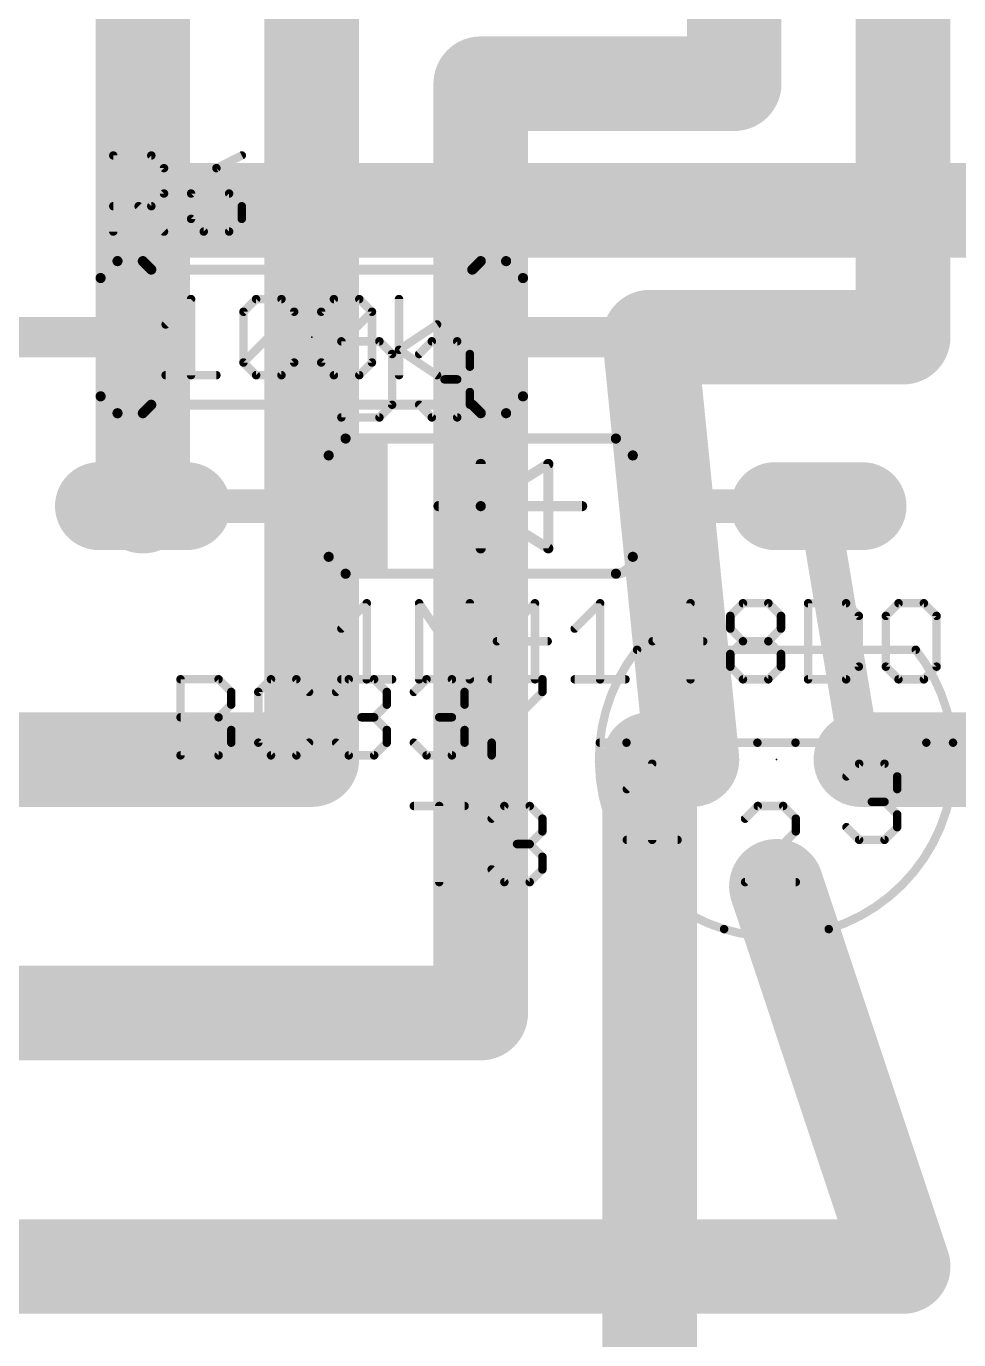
# Model space of a CAD drawing. Extents: x -14 to 150, y -1 to 89.
# Drawn here: x 50.32 to 64.34, y 17.95 to 37.69 of the extents above; entities that cross this region are included whole.
import ezdxf

# ---------------------------------------------------------------- set-up
doc = ezdxf.new("R2010")
doc.units = 0
for name, color, linetype in [('1', 22, 'CONTINUOUS'), ('16', 175, 'CONTINUOUS'), ('17', 82, 'CONTINUOUS'), ('18', 82, 'CONTINUOUS'), ('21', 253, 'CONTINUOUS'), ('23', 7, 'CONTINUOUS'), ('25', 253, 'CONTINUOUS'), ('27', 253, 'CONTINUOUS'), ('51', 253, 'CONTINUOUS')]:
    doc.layers.add(name, color=color, linetype=linetype)

# ---------------------------------------------------------------- blocks, each defined once
blk = doc.blocks.new('RECT')
blk.add_solid([(-0.5, -0.5), (0.5, -0.5), (-0.5, 0.5), (0.5, 0.5)])
blk = doc.blocks.new('LONGP100')
at = {"const_width": 1}
blk.add_lwpolyline([(-0.5, 0), (0.5, 0)], dxfattribs=at)
at = {"const_width": 0.5}
for points in [[(-0.5, 0.25, 1), (-0.5, -0.25)], [(0.5, -0.25, 1), (0.5, 0.25)]]:
    blk.add_lwpolyline(points, format="xyb", dxfattribs=at)
blk = doc.blocks.new('OCTAGONP')
at = {"const_width": 0.5}
blk.add_lwpolyline([(-0.25, -0.1036), (-0.25, 0.1036), (-0.1036, 0.25), (0.1036, 0.25), (0.25, 0.1036), (0.25, -0.1036), (0.1036, -0.25), (-0.1036, -0.25), (-0.25, -0.1036), (-0.25, 0.1036)], dxfattribs=at)
blk = doc.blocks.new('OCTAGONV')
at = {"const_width": 0.5}
blk.add_lwpolyline([(-0.25, -0.1036), (-0.25, 0.1036), (-0.1036, 0.25), (0.1036, 0.25), (0.25, 0.1036), (0.25, -0.1036), (0.1036, -0.25), (-0.1036, -0.25), (-0.25, -0.1036), (-0.25, 0.1036)], dxfattribs=at)

msp = doc.modelspace()

# ---------------------------------------------------------------- linework, layer by layer
at = {"layer": '1', "const_width": 1.4224}
for points in [[(63.5, 33.02), (63.5, 40.005)], [(52.07, 34.925), (63.5, 34.925)], [(64.77, 26.67), (71.12, 26.67)], [(59.69, 22.225), (59.69, 16.51)]]:
    msp.add_lwpolyline(points, dxfattribs=at)
at = {"layer": '1', "const_width": 0.7112}
for points in [[(52.07, 35.2806, 1), (52.07, 34.5694)], [(63.5, 34.5694, 1), (63.5, 35.2806)], [(63.1444, 33.02, 1), (63.8556, 33.02)], [(64.77, 27.0256, 1), (64.77, 26.3144)], [(60.0456, 22.225, 1), (59.3344, 22.225)]]:
    msp.add_lwpolyline(points, format="xyb", dxfattribs=at)
at = {"layer": '16'}
for points, const_width in [([(52.07, 48.26), (52.07, 34.925)], 1.4224), ([(54.61, 26.67), (54.61, 43.18)], 1.4224), ([(60.96, 36.83), (60.96, 41.275)], 1.4224), ([(57.15, 22.86), (57.15, 36.83)], 1.4224), ([(57.15, 36.83), (60.96, 36.83)], 1.4224), ([(52.07, 34.925), (52.07, 30.48)], 1.4224), ([(63.5, 34.925), (71.755, 34.925)], 1.4224), ([(59.69, 33.02), (60.325, 26.67)], 1.4224), ([(59.69, 33.02), (63.5, 33.02)], 1.4224), ([(62.23, 30.48), (62.865, 26.67)], 0.6096), ([(49.53, 26.67), (54.61, 26.67)], 1.4224), ([(60.325, 26.67), (59.69, 26.67)], 1.4224), ([(59.69, 26.67), (59.69, 22.225)], 1.4224), ([(62.865, 26.67), (64.77, 26.67)], 1.4224), ([(63.5, 19.05), (61.595, 24.765)], 1.4224), ([(49.53, 22.86), (57.15, 22.86)], 1.4224), ([(49.53, 19.05), (63.5, 19.05)], 1.4224)]:
    msp.add_lwpolyline(points, dxfattribs=dict(at, const_width=const_width))
for points, const_width in [([(57.5056, 36.83, 1), (56.7944, 36.83)], 0.7112), ([(57.15, 37.1856, 1), (57.15, 36.4744)], 0.7112), ([(60.96, 36.4744, 1), (60.96, 37.1856)], 0.7112), ([(60.6044, 36.83, 1), (61.3156, 36.83)], 0.7112), ([(52.4256, 34.925, 1), (51.7144, 34.925)], 0.7112), ([(63.5, 35.2806, 1), (63.5, 34.5694)], 0.7112), ([(51.7144, 34.925, 1), (52.4256, 34.925)], 0.7112), ([(60.0438, 33.0554, 1), (59.3362, 32.9846)], 0.7112), ([(59.69, 33.3756, 1), (59.69, 32.6644)], 0.7112), ([(63.5, 32.6644, 1), (63.5, 33.3756)], 0.7112), ([(51.7144, 30.48, 1), (52.4256, 30.48)], 0.7112), ([(62.3803, 30.5051, 1), (62.0797, 30.4549)], 0.3048), ([(54.61, 26.3144, 1), (54.61, 27.0256)], 0.7112), ([(59.69, 27.0256, 1), (59.69, 26.3144)], 0.7112), ([(60.0456, 26.67, 1), (59.3344, 26.67)], 0.7112), ([(60.325, 26.3144, 1), (60.325, 27.0256)], 0.7112), ([(62.865, 27.0256, 1), (62.865, 26.3144)], 0.7112), ([(59.9712, 26.6346, 1), (60.6788, 26.7054)], 0.7112), ([(54.2544, 26.67, 1), (54.9656, 26.67)], 0.7112), ([(62.7147, 26.6449, 1), (63.0153, 26.6951)], 0.3048), ([(61.9324, 24.8775, 1), (61.2576, 24.6525)], 0.7112), ([(57.15, 22.5044, 1), (57.15, 23.2156)], 0.7112), ([(56.7944, 22.86, 1), (57.5056, 22.86)], 0.7112), ([(59.3344, 22.225, 1), (60.0456, 22.225)], 0.7112), ([(63.5, 18.6944, 1), (63.5, 19.4056)], 0.7112), ([(63.1626, 18.9375, 1), (63.8374, 19.1625)], 0.7112)]:
    msp.add_lwpolyline(points, format="xyb", dxfattribs=dict(at, const_width=const_width))
at = {"layer": '21'}
for points, const_width in [([(51.689, 34.163, 0.4142), (51.435, 33.909)], 0.1524), ([(51.689, 34.2011, 1), (51.689, 34.1249)], 0.0762), ([(51.689, 34.1249, 1), (51.689, 34.2011)], 0.0762), ([(52.0969, 34.1899, 1), (52.0431, 34.1361)], 0.0762), ([(52.07, 34.1249, 1), (52.07, 34.2011)], 0.0762), ([(57.15, 34.2011, 1), (57.15, 34.1249)], 0.0762), ([(57.1769, 34.1361, 1), (57.1231, 34.1899)], 0.0762), ([(57.785, 33.909, 0.4142), (57.531, 34.163)], 0.1524), ([(57.531, 34.2011, 1), (57.531, 34.1249)], 0.0762), ([(57.531, 34.1249, 1), (57.531, 34.2011)], 0.0762), ([(51.4731, 33.909, 1), (51.3969, 33.909)], 0.0762), ([(52.197, 34.0741, 1), (52.197, 33.9979)], 0.0762), ([(52.1701, 34.0091, 1), (52.2239, 34.0629)], 0.0762), ([(56.9961, 34.0629, 1), (57.0499, 34.0091)], 0.0762), ([(57.023, 33.9979, 1), (57.023, 34.0741)], 0.0762), ([(57.8231, 33.909, 1), (57.7469, 33.909)], 0.0762), ([(51.3969, 33.909, 1), (51.4731, 33.909)], 0.0762), ([(57.7469, 33.909, 1), (57.8231, 33.909)], 0.0762), ([(51.435, 32.131, 0.4142), (51.689, 31.877)], 0.1524), ([(51.4731, 32.131, 1), (51.3969, 32.131)], 0.0762), ([(57.531, 31.877, 0.4142), (57.785, 32.131)], 0.1524), ([(57.8231, 32.131, 1), (57.7469, 32.131)], 0.0762), ([(51.3969, 32.131, 1), (51.4731, 32.131)], 0.0762), ([(52.197, 32.0421, 1), (52.197, 31.9659)], 0.0762), ([(52.2239, 31.9771, 1), (52.1701, 32.0309)], 0.0762), ([(57.0499, 32.0309, 1), (56.9961, 31.9771)], 0.0762), ([(57.023, 31.9659, 1), (57.023, 32.0421)], 0.0762), ([(57.7469, 32.131, 1), (57.8231, 32.131)], 0.0762), ([(51.689, 31.9151, 1), (51.689, 31.8389)], 0.0762), ([(51.689, 31.8389, 1), (51.689, 31.9151)], 0.0762), ([(52.0431, 31.9039, 1), (52.0969, 31.8501)], 0.0762), ([(52.07, 31.8389, 1), (52.07, 31.9151)], 0.0762), ([(57.15, 31.9151, 1), (57.15, 31.8389)], 0.0762), ([(57.1231, 31.8501, 1), (57.1769, 31.9039)], 0.0762), ([(57.531, 31.9151, 1), (57.531, 31.8389)], 0.0762), ([(57.531, 31.8389, 1), (57.531, 31.9151)], 0.0762), ([(55.118, 31.496, 0.4142), (54.864, 31.242)], 0.1524), ([(55.118, 31.5341, 1), (55.118, 31.4579)], 0.0762), ([(55.118, 31.4579, 1), (55.118, 31.5341)], 0.0762), ([(59.436, 31.242, 0.4142), (59.182, 31.496)], 0.1524), ([(59.182, 31.5341, 1), (59.182, 31.4579)], 0.0762), ([(59.182, 31.4579, 1), (59.182, 31.5341)], 0.0762), ([(54.9021, 31.242, 1), (54.8259, 31.242)], 0.0762), ([(54.8259, 31.242, 1), (54.9021, 31.242)], 0.0762), ([(59.4741, 31.242, 1), (59.3979, 31.242)], 0.0762), ([(59.3979, 31.242, 1), (59.4741, 31.242)], 0.0762), ([(57.1881, 31.115, 1), (57.1119, 31.115)], 0.0762), ([(58.2041, 31.115, 1), (58.1279, 31.115)], 0.0762), ([(58.1862, 31.0827, 1), (58.1458, 31.1473)], 0.0762), ([(56.515, 30.5181, 1), (56.515, 30.4419)], 0.0762), ([(57.1702, 30.5123, 1), (57.1298, 30.4477)], 0.0762), ([(57.15, 30.5181, 1), (57.15, 30.4419)], 0.0762), ([(57.1881, 30.48, 1), (57.1119, 30.48)], 0.0762), ([(57.1298, 30.5123, 1), (57.1702, 30.4477)], 0.0762), ([(57.1119, 30.48, 1), (57.1881, 30.48)], 0.0762), ([(57.15, 30.4419, 1), (57.15, 30.5181)], 0.0762), ([(58.674, 30.4419, 1), (58.674, 30.5181)], 0.0762), ([(57.1119, 29.845, 1), (57.1881, 29.845)], 0.0762), ([(58.1279, 29.845, 1), (58.2041, 29.845)], 0.0762), ([(58.1458, 29.8127, 1), (58.1862, 29.8773)], 0.0762), ([(54.864, 29.718, 0.4142), (55.118, 29.464)], 0.1524), ([(54.9021, 29.718, 1), (54.8259, 29.718)], 0.0762), ([(54.8259, 29.718, 1), (54.9021, 29.718)], 0.0762), ([(59.182, 29.464, 0.4142), (59.436, 29.718)], 0.1524), ([(59.4741, 29.718, 1), (59.3979, 29.718)], 0.0762), ([(59.3979, 29.718, 1), (59.4741, 29.718)], 0.0762), ([(55.118, 29.5021, 1), (55.118, 29.4259)], 0.0762), ([(55.118, 29.4259, 1), (55.118, 29.5021)], 0.0762), ([(59.182, 29.5021, 1), (59.182, 29.4259)], 0.0762), ([(59.182, 29.4259, 1), (59.182, 29.5021)], 0.0762), ([(59.5005, 28.321, 0.5267), (60.8087, 24.1216)], 0.127), ([(59.5005, 28.3528, 1), (59.5005, 28.2893)], 0.0635), ([(59.5254, 28.3013, 1), (59.4756, 28.3407)], 0.0635), ([(64.2499, 26.924, 0.144), (63.6896, 28.321)], 0.127), ([(63.7145, 28.3407, 1), (63.6647, 28.3013)], 0.0635), ([(63.6895, 28.2893, 1), (63.6895, 28.3528)], 0.0635), ([(58.9401, 26.9558, 1), (58.9401, 26.8923)], 0.0635), ([(59.3413, 26.8923, 1), (59.3413, 26.9558)], 0.0635), ([(61.3087, 26.9558, 1), (61.3087, 26.8923)], 0.0635), ([(61.8813, 26.8923, 1), (61.8813, 26.9558)], 0.0635), ([(62.3813, 24.1215, 0.3557), (64.2499, 26.924)], 0.127), ([(63.8487, 26.9558, 1), (63.8487, 26.8923)], 0.0635), ([(64.2815, 26.927, 1), (64.2183, 26.921)], 0.0635), ([(64.2183, 26.921, 1), (64.2815, 26.927)], 0.0635), ([(64.2499, 26.8923, 1), (64.2499, 26.9558)], 0.0635), ([(60.7993, 24.0913, 1), (60.8181, 24.1519)], 0.0635), ([(62.3719, 24.1518, 1), (62.3907, 24.0912)], 0.0635)]:
    msp.add_lwpolyline(points, format="xyb", dxfattribs=dict(at, const_width=const_width))
for points, const_width in [([(51.689, 34.163), (52.07, 34.163)], 0.1524), ([(52.197, 34.036), (52.07, 34.163)], 0.1524), ([(57.023, 34.036), (57.15, 34.163)], 0.1524), ([(57.531, 34.163), (57.15, 34.163)], 0.1524), ([(51.435, 32.131), (51.435, 33.909)], 0.1524), ([(57.023, 34.036), (52.197, 34.036)], 0.1524), ([(57.785, 32.131), (57.785, 33.909)], 0.1524), ([(52.197, 32.004), (52.07, 31.877)], 0.1524), ([(57.023, 32.004), (52.197, 32.004)], 0.1524), ([(57.023, 32.004), (57.15, 31.877)], 0.1524), ([(51.689, 31.877), (52.07, 31.877)], 0.1524), ([(57.531, 31.877), (57.15, 31.877)], 0.1524), ([(55.118, 31.496), (59.182, 31.496)], 0.1524), ([(54.864, 31.242), (54.864, 29.718)], 0.1524), ([(59.436, 29.718), (59.436, 31.242)], 0.1524), ([(57.15, 30.48), (58.166, 31.115)], 0.1524), ([(57.15, 31.115), (57.15, 30.48)], 0.1524), ([(58.166, 31.115), (58.166, 29.845)], 0.1524), ([(56.515, 30.48), (57.15, 30.48)], 0.1524), ([(58.166, 29.845), (57.15, 30.48)], 0.1524), ([(57.15, 30.48), (58.674, 30.48)], 0.1524), ([(57.15, 30.48), (57.15, 29.845)], 0.1524), ([(55.118, 29.464), (59.182, 29.464)], 0.1524), ([(63.6895, 28.321), (59.5005, 28.321)], 0.127), ([(59.3413, 26.924), (58.9401, 26.924)], 0.127), ([(61.8813, 26.924), (61.3087, 26.924)], 0.127), ([(64.2499, 26.924), (63.8487, 26.924)], 0.127)]:
    msp.add_lwpolyline(points, dxfattribs=dict(at, const_width=const_width))
at = {"layer": '23'}
for p in [(54.61, 33.02), (57.15, 30.48), (61.595, 26.67)]:
    msp.add_point(p, dxfattribs=at)
at = {"layer": '25', "const_width": 0.127}
for points in [[(51.6255, 34.6075), (51.6255, 35.7515)], [(51.6255, 35.7515), (52.1975, 35.7515)], [(52.1975, 35.7515), (52.3882, 35.5608)], [(53.5575, 35.7515), (53.1762, 35.5608)], [(52.3882, 35.5608), (52.3882, 35.1795)], [(53.1762, 35.5608), (52.7949, 35.1795)], [(52.3882, 35.1795), (52.1975, 34.9888)], [(52.7949, 35.1795), (52.7949, 34.7982)], [(53.3669, 35.1795), (52.7949, 35.1795)], [(53.5575, 34.9888), (53.3669, 35.1795)], [(52.1975, 34.9888), (51.6255, 34.9888)], [(52.0068, 34.9888), (52.3882, 34.6075)], [(53.5575, 34.7982), (53.5575, 34.9888)], [(52.7949, 34.7982), (52.9856, 34.6075)], [(53.3669, 34.6075), (53.5575, 34.7982)], [(52.9856, 34.6075), (53.3669, 34.6075)], [(55.0545, 32.9575), (55.0545, 31.8135)], [(55.6265, 32.9575), (55.0545, 32.9575)], [(55.8172, 32.7668), (55.6265, 32.9575)], [(56.2239, 32.7668), (56.4146, 32.9575)], [(56.4146, 32.9575), (56.7959, 32.9575)], [(56.7959, 32.9575), (56.9865, 32.7668)], [(55.8172, 32.0042), (55.8172, 32.7668)], [(56.9865, 32.7668), (56.9865, 32.5761)], [(56.9865, 32.5761), (56.7959, 32.3855)], [(56.7959, 32.3855), (56.6052, 32.3855)], [(56.7959, 32.3855), (56.9865, 32.1948)], [(56.9865, 32.1948), (56.9865, 32.0042)], [(55.6265, 31.8135), (55.8172, 32.0042)], [(56.4146, 31.8135), (56.2239, 32.0042)], [(56.9865, 32.0042), (56.7959, 31.8135)], [(55.0545, 31.8135), (55.6265, 31.8135)], [(56.7959, 31.8135), (56.4146, 31.8135)], [(56.1447, 25.9725), (56.9074, 25.9725)], [(56.526, 24.8285), (56.526, 25.9725)], [(57.3141, 25.7818), (57.5048, 25.9725)], [(57.5048, 25.9725), (57.8861, 25.9725)], [(57.8861, 25.9725), (58.0768, 25.7818)], [(58.0768, 25.7818), (58.0768, 25.5912)], [(58.0768, 25.5912), (57.8861, 25.4005)], [(57.8861, 25.4005), (57.6954, 25.4005)], [(57.8861, 25.4005), (58.0768, 25.2098)], [(58.0768, 25.2098), (58.0768, 25.0192)], [(57.5048, 24.8285), (57.3141, 25.0192)], [(58.0768, 25.0192), (57.8861, 24.8285)], [(57.8861, 24.8285), (57.5048, 24.8285)]]:
    msp.add_lwpolyline(points, dxfattribs=at)
at = {"layer": '25', "const_width": 0.0635}
for points in [[(51.6573, 35.7515, 1), (51.5938, 35.7515)], [(51.6255, 35.7832, 1), (51.6255, 35.7197)], [(52.2199, 35.7739, 1), (52.175, 35.729)], [(52.1975, 35.7197, 1), (52.1975, 35.7832)], [(53.5717, 35.7231, 1), (53.5433, 35.7799)], [(52.4199, 35.5608, 1), (52.3564, 35.5608)], [(52.3657, 35.5384, 1), (52.4106, 35.5833)], [(53.162, 35.5892, 1), (53.1904, 35.5324)], [(53.1987, 35.5384, 1), (53.1538, 35.5833)], [(52.3564, 35.1795, 1), (52.4199, 35.1795)], [(52.4106, 35.157, 1), (52.3657, 35.2019)], [(52.8266, 35.1795, 1), (52.7631, 35.1795)], [(52.7949, 35.2112, 1), (52.7949, 35.1477)], [(52.7724, 35.2019, 1), (52.8173, 35.157)], [(53.3893, 35.2019, 1), (53.3444, 35.157)], [(53.3669, 35.1477, 1), (53.3669, 35.2112)], [(51.6255, 35.0206, 1), (51.6255, 34.9571)], [(52.0293, 35.0113, 1), (51.9844, 34.9664)], [(52.175, 35.0113, 1), (52.2199, 34.9664)], [(52.1975, 34.9571, 1), (52.1975, 35.0206)], [(53.5893, 34.9888, 1), (53.5258, 34.9888)], [(53.5351, 34.9664, 1), (53.58, 35.0113)], [(52.7631, 34.7982, 1), (52.8266, 34.7982)], [(52.8173, 34.8206, 1), (52.7724, 34.7757)], [(53.5258, 34.7982, 1), (53.5893, 34.7982)], [(53.58, 34.7757, 1), (53.5351, 34.8206)], [(51.5938, 34.6075, 1), (51.6573, 34.6075)], [(52.3657, 34.585, 1), (52.4106, 34.63)], [(52.9856, 34.6393, 1), (52.9856, 34.5757)], [(52.9631, 34.585, 1), (53.008, 34.63)], [(53.3444, 34.63, 1), (53.3893, 34.585)], [(53.3669, 34.5757, 1), (53.3669, 34.6393)], [(55.0863, 32.9575, 1), (55.0228, 32.9575)], [(55.0545, 32.9892, 1), (55.0545, 32.9257)], [(55.6489, 32.9799, 1), (55.604, 32.935)], [(55.6265, 32.9257, 1), (55.6265, 32.9892)], [(56.4146, 32.9892, 1), (56.4146, 32.9257)], [(56.437, 32.935, 1), (56.3921, 32.9799)], [(56.8183, 32.9799, 1), (56.7734, 32.935)], [(56.7959, 32.9257, 1), (56.7959, 32.9892)], [(55.8489, 32.7668, 1), (55.7854, 32.7668)], [(55.7947, 32.7444, 1), (55.8396, 32.7893)], [(56.2014, 32.7893, 1), (56.2463, 32.7444)], [(57.0183, 32.7668, 1), (56.9548, 32.7668)], [(56.9641, 32.7444, 1), (57.009, 32.7893)], [(56.9548, 32.5761, 1), (57.0183, 32.5761)], [(57.009, 32.5537, 1), (56.9641, 32.5986)], [(56.6052, 32.4172, 1), (56.6052, 32.3537)], [(56.8183, 32.4079, 1), (56.7734, 32.363)], [(56.7734, 32.4079, 1), (56.8183, 32.363)], [(56.7959, 32.3537, 1), (56.7959, 32.4172)], [(57.0183, 32.1948, 1), (56.9548, 32.1948)], [(56.9641, 32.1724, 1), (57.009, 32.2173)], [(55.7854, 32.0042, 1), (55.8489, 32.0042)], [(55.8396, 31.9817, 1), (55.7947, 32.0266)], [(56.2463, 32.0266, 1), (56.2014, 31.9817)], [(56.9548, 32.0042, 1), (57.0183, 32.0042)], [(57.009, 31.9817, 1), (56.9641, 32.0266)], [(55.0545, 31.8453, 1), (55.0545, 31.7818)], [(55.0228, 31.8135, 1), (55.0863, 31.8135)], [(55.604, 31.836, 1), (55.6489, 31.791)], [(55.6265, 31.7818, 1), (55.6265, 31.8453)], [(56.4146, 31.8453, 1), (56.4146, 31.7818)], [(56.3921, 31.791, 1), (56.437, 31.836)], [(56.7734, 31.836, 1), (56.8183, 31.791)], [(56.7959, 31.7818, 1), (56.7959, 31.8453)], [(56.1447, 26.0042, 1), (56.1447, 25.9407)], [(56.5578, 25.9725, 1), (56.4943, 25.9725)], [(56.9074, 25.9407, 1), (56.9074, 26.0042)], [(57.5048, 26.0042, 1), (57.5048, 25.9407)], [(57.5272, 25.95, 1), (57.4823, 25.9949)], [(57.9085, 25.9949, 1), (57.8636, 25.95)], [(57.8861, 25.9407, 1), (57.8861, 26.0042)], [(57.2916, 25.8043, 1), (57.3366, 25.7594)], [(58.1085, 25.7818, 1), (58.045, 25.7818)], [(58.0543, 25.7594, 1), (58.0992, 25.8043)], [(58.045, 25.5912, 1), (58.1085, 25.5912)], [(58.0992, 25.5687, 1), (58.0543, 25.6136)], [(57.6954, 25.4322, 1), (57.6954, 25.3687)], [(57.9085, 25.4229, 1), (57.8636, 25.378)], [(57.8636, 25.4229, 1), (57.9085, 25.378)], [(57.8861, 25.3687, 1), (57.8861, 25.4322)], [(58.1085, 25.2098, 1), (58.045, 25.2098)], [(57.3366, 25.0416, 1), (57.2916, 24.9967)], [(58.0543, 25.1874, 1), (58.0992, 25.2323)], [(58.0992, 24.9967, 1), (58.0543, 25.0416)], [(57.5048, 24.8603, 1), (57.5048, 24.7968)], [(57.4823, 24.806, 1), (57.5272, 24.851)], [(57.8636, 24.851, 1), (57.9085, 24.806)], [(57.8861, 24.7968, 1), (57.8861, 24.8603)], [(58.045, 25.0192, 1), (58.1085, 25.0192)], [(56.4943, 24.8285, 1), (56.5578, 24.8285)]]:
    msp.add_lwpolyline(points, format="xyb", dxfattribs=at)
at = {"layer": '27', "const_width": 0.127}
for points in [[(52.4129, 33.2112), (52.7942, 33.5925)], [(52.7942, 33.5925), (52.7942, 32.4485)], [(53.5823, 33.4018), (53.773, 33.5925)], [(53.773, 33.5925), (54.1543, 33.5925)], [(54.1543, 33.5925), (54.3449, 33.4018)], [(54.7517, 33.4018), (54.9424, 33.5925)], [(54.9424, 33.5925), (55.3237, 33.5925)], [(55.3237, 33.5925), (55.5143, 33.4018)], [(55.9211, 32.4485), (55.9211, 33.5925)], [(53.5823, 32.6392), (53.5823, 33.4018)], [(53.5823, 32.6392), (54.3449, 33.4018)], [(54.3449, 33.4018), (54.3449, 32.6392)], [(54.7517, 32.6392), (54.7517, 33.4018)], [(54.7517, 32.6392), (55.5143, 33.4018)], [(55.5143, 33.4018), (55.5143, 32.6392)], [(55.9211, 32.8298), (56.4931, 33.2112)], [(56.4931, 32.4485), (55.9211, 32.8298)], [(53.773, 32.4485), (53.5823, 32.6392)], [(54.3449, 32.6392), (54.1543, 32.4485)], [(54.9424, 32.4485), (54.7517, 32.6392)], [(55.5143, 32.6392), (55.3237, 32.4485)], [(52.4129, 32.4485), (53.1756, 32.4485)], [(54.1543, 32.4485), (53.773, 32.4485)], [(55.3237, 32.4485), (54.9424, 32.4485)], [(55.0545, 28.6392), (55.4358, 29.0205)], [(55.4358, 29.0205), (55.4358, 27.8765)], [(56.2239, 27.8765), (56.2239, 29.0205)], [(56.2239, 29.0205), (56.9865, 27.8765)], [(56.9865, 27.8765), (56.9865, 29.0205)], [(57.9653, 29.0205), (57.3933, 28.4485)], [(57.9653, 27.8765), (57.9653, 29.0205)], [(58.5627, 28.6392), (58.944, 29.0205)], [(58.944, 29.0205), (58.944, 27.8765)], [(60.3041, 29.0205), (59.7321, 28.4485)], [(60.3041, 27.8765), (60.3041, 29.0205)], [(60.9015, 28.8298), (61.0921, 29.0205)], [(61.0921, 29.0205), (61.4735, 29.0205)], [(61.4735, 29.0205), (61.6641, 28.8298)], [(62.0709, 29.0205), (62.0709, 27.8765)], [(62.6429, 29.0205), (62.0709, 29.0205)], [(62.8335, 28.8298), (62.6429, 29.0205)], [(63.4309, 29.0205), (63.2403, 28.8298)], [(63.8123, 29.0205), (63.4309, 29.0205)], [(64.0029, 28.8298), (63.8123, 29.0205)], [(60.9015, 28.6392), (60.9015, 28.8298)], [(61.6641, 28.8298), (61.6641, 28.6392)], [(62.8335, 28.0672), (62.8335, 28.8298)], [(63.2403, 28.8298), (63.2403, 28.0672)], [(64.0029, 28.0672), (64.0029, 28.8298)], [(61.0921, 28.4485), (60.9015, 28.6392)], [(61.6641, 28.6392), (61.4735, 28.4485)], [(57.3933, 28.4485), (58.1559, 28.4485)], [(59.7321, 28.4485), (60.4947, 28.4485)], [(60.9015, 28.2578), (61.0921, 28.4485)], [(61.0921, 28.4485), (61.4735, 28.4485)], [(61.4735, 28.4485), (61.6641, 28.2578)], [(60.9015, 28.0672), (60.9015, 28.2578)], [(61.6641, 28.2578), (61.6641, 28.0672)], [(61.0921, 27.8765), (60.9015, 28.0672)], [(61.6641, 28.0672), (61.4735, 27.8765)], [(62.6429, 27.8765), (62.8335, 28.0672)], [(63.2403, 28.0672), (63.4309, 27.8765)], [(63.8123, 27.8765), (64.0029, 28.0672)], [(52.6365, 26.7335), (52.6365, 27.8775)], [(52.6365, 27.8775), (53.2085, 27.8775)], [(53.2085, 27.8775), (53.3992, 27.6868)], [(53.9966, 27.8775), (53.8059, 27.6868)], [(54.3779, 27.8775), (53.9966, 27.8775)], [(54.5686, 27.6868), (54.3779, 27.8775)], [(54.9753, 27.6868), (55.166, 27.8775)], [(55.0545, 27.8765), (55.8172, 27.8765)], [(55.166, 27.8775), (55.5473, 27.8775)], [(55.5473, 27.8775), (55.7379, 27.6868)], [(56.1447, 27.6868), (56.3354, 27.8775)], [(56.3354, 27.8775), (56.7167, 27.8775)], [(56.7167, 27.8775), (56.9073, 27.6868)], [(57.3141, 27.8775), (58.0767, 27.8775)], [(58.0767, 27.8775), (58.0767, 27.6868)], [(58.5627, 27.8765), (59.3253, 27.8765)], [(61.4735, 27.8765), (61.0921, 27.8765)], [(62.0709, 27.8765), (62.6429, 27.8765)], [(63.4309, 27.8765), (63.8123, 27.8765)], [(53.3992, 27.6868), (53.3992, 27.4962)], [(53.8059, 27.6868), (53.8059, 26.9242)], [(55.7379, 27.6868), (55.7379, 27.4962)], [(56.9073, 27.6868), (56.9073, 27.4962)], [(58.0767, 27.6868), (57.3141, 26.9242)], [(53.3992, 27.4962), (53.2085, 27.3055)], [(55.7379, 27.4962), (55.5473, 27.3055)], [(56.9073, 27.4962), (56.7167, 27.3055)], [(52.6365, 27.3055), (53.2085, 27.3055)], [(53.2085, 27.3055), (53.3992, 27.1148)], [(55.5473, 27.3055), (55.3566, 27.3055)], [(55.5473, 27.3055), (55.7379, 27.1148)], [(56.7167, 27.3055), (56.526, 27.3055)], [(56.7167, 27.3055), (56.9073, 27.1148)], [(53.3992, 27.1148), (53.3992, 26.9242)], [(55.7379, 27.1148), (55.7379, 26.9242)], [(56.9073, 27.1148), (56.9073, 26.9242)], [(53.3992, 26.9242), (53.2085, 26.7335)], [(53.8059, 26.9242), (53.9966, 26.7335)], [(54.3779, 26.7335), (54.5686, 26.9242)], [(55.166, 26.7335), (54.9753, 26.9242)], [(55.7379, 26.9242), (55.5473, 26.7335)], [(56.3354, 26.7335), (56.1447, 26.9242)], [(56.9073, 26.9242), (56.7167, 26.7335)], [(57.3141, 26.9242), (57.3141, 26.7335)], [(53.2085, 26.7335), (52.6365, 26.7335)], [(53.9966, 26.7335), (54.3779, 26.7335)], [(55.5473, 26.7335), (55.166, 26.7335)], [(56.7167, 26.7335), (56.3354, 26.7335)]]:
    msp.add_lwpolyline(points, dxfattribs=at)
at = {"layer": '27', "const_width": 0.0635}
for points in [[(52.826, 33.5925, 1), (52.7625, 33.5925)], [(52.8167, 33.57, 1), (52.7718, 33.6149)], [(53.773, 33.6242, 1), (53.773, 33.5607)], [(53.7954, 33.57, 1), (53.7505, 33.6149)], [(54.1767, 33.6149, 1), (54.1318, 33.57)], [(54.1543, 33.5607, 1), (54.1543, 33.6242)], [(54.9424, 33.6242, 1), (54.9424, 33.5607)], [(54.9648, 33.57, 1), (54.9199, 33.6149)], [(55.3461, 33.6149, 1), (55.3012, 33.57)], [(55.3237, 33.5607, 1), (55.3237, 33.6242)], [(55.9528, 33.5925, 1), (55.8893, 33.5925)], [(53.614, 33.4018, 1), (53.5505, 33.4018)], [(53.5598, 33.4243, 1), (53.6047, 33.3794)], [(54.3767, 33.4018, 1), (54.3132, 33.4018)], [(54.3674, 33.3794, 1), (54.3225, 33.4243)], [(54.3225, 33.3794, 1), (54.3674, 33.4243)], [(54.7834, 33.4018, 1), (54.7199, 33.4018)], [(54.7292, 33.4243, 1), (54.7741, 33.3794)], [(55.5461, 33.4018, 1), (55.4826, 33.4018)], [(55.5368, 33.3794, 1), (55.4919, 33.4243)], [(55.4919, 33.3794, 1), (55.5368, 33.4243)], [(52.3904, 33.2336, 1), (52.4354, 33.1887)], [(56.5107, 33.1847, 1), (56.4755, 33.2376)], [(55.9387, 32.8562, 1), (55.9035, 32.8034)], [(55.9035, 32.8562, 1), (55.9387, 32.8034)], [(53.5505, 32.6392, 1), (53.614, 32.6392)], [(53.6047, 32.6616, 1), (53.5598, 32.6167)], [(53.5598, 32.6616, 1), (53.6047, 32.6167)], [(54.3132, 32.6392, 1), (54.3767, 32.6392)], [(54.3674, 32.6167, 1), (54.3225, 32.6616)], [(54.7199, 32.6392, 1), (54.7834, 32.6392)], [(54.7741, 32.6616, 1), (54.7292, 32.6167)], [(54.7292, 32.6616, 1), (54.7741, 32.6167)], [(55.4826, 32.6392, 1), (55.5461, 32.6392)], [(55.5368, 32.6167, 1), (55.4919, 32.6616)], [(52.4129, 32.4803, 1), (52.4129, 32.4168)], [(52.7625, 32.4485, 1), (52.826, 32.4485)], [(53.1756, 32.4168, 1), (53.1756, 32.4803)], [(53.773, 32.4803, 1), (53.773, 32.4168)], [(53.7505, 32.426, 1), (53.7954, 32.471)], [(54.1318, 32.471, 1), (54.1767, 32.426)], [(54.1543, 32.4168, 1), (54.1543, 32.4803)], [(54.9424, 32.4803, 1), (54.9424, 32.4168)], [(54.9199, 32.426, 1), (54.9648, 32.471)], [(55.3012, 32.471, 1), (55.3461, 32.426)], [(55.3237, 32.4168, 1), (55.3237, 32.4803)], [(55.8893, 32.4485, 1), (55.9528, 32.4485)], [(56.4755, 32.4221, 1), (56.5107, 32.4749)], [(55.4676, 29.0205, 1), (55.4041, 29.0205)], [(55.4583, 28.998, 1), (55.4134, 29.0429)], [(56.2556, 29.0205, 1), (56.1921, 29.0205)], [(56.2503, 29.0381, 1), (56.1975, 29.0029)], [(57.0183, 29.0205, 1), (56.9548, 29.0205)], [(57.997, 29.0205, 1), (57.9335, 29.0205)], [(57.9877, 28.998, 1), (57.9428, 29.0429)], [(58.9758, 29.0205, 1), (58.9123, 29.0205)], [(58.9665, 28.998, 1), (58.9216, 29.0429)], [(60.3358, 29.0205, 1), (60.2723, 29.0205)], [(60.3265, 28.998, 1), (60.2816, 29.0429)], [(61.0921, 29.0522, 1), (61.0921, 28.9887)], [(61.1146, 28.998, 1), (61.0697, 29.0429)], [(61.4959, 29.0429, 1), (61.451, 28.998)], [(61.4735, 28.9887, 1), (61.4735, 29.0522)], [(62.1026, 29.0205, 1), (62.0391, 29.0205)], [(62.0709, 29.0522, 1), (62.0709, 28.9887)], [(62.6653, 29.0429, 1), (62.6204, 28.998)], [(62.6429, 28.9887, 1), (62.6429, 29.0522)], [(63.4309, 29.0522, 1), (63.4309, 28.9887)], [(63.4534, 28.998, 1), (63.4085, 29.0429)], [(63.8347, 29.0429, 1), (63.7898, 28.998)], [(63.8123, 28.9887, 1), (63.8123, 29.0522)], [(60.9332, 28.8298, 1), (60.8697, 28.8298)], [(60.879, 28.8523, 1), (60.9239, 28.8074)], [(61.6959, 28.8298, 1), (61.6324, 28.8298)], [(61.6417, 28.8074, 1), (61.6866, 28.8523)], [(62.8653, 28.8298, 1), (62.8018, 28.8298)], [(62.8111, 28.8074, 1), (62.856, 28.8523)], [(63.272, 28.8298, 1), (63.2085, 28.8298)], [(63.2178, 28.8523, 1), (63.2627, 28.8074)], [(64.0347, 28.8298, 1), (63.9712, 28.8298)], [(63.9805, 28.8074, 1), (64.0254, 28.8523)], [(55.032, 28.6616, 1), (55.077, 28.6167)], [(58.5402, 28.6616, 1), (58.5851, 28.6167)], [(60.8697, 28.6392, 1), (60.9332, 28.6392)], [(60.9239, 28.6616, 1), (60.879, 28.6167)], [(61.6324, 28.6392, 1), (61.6959, 28.6392)], [(61.6866, 28.6167, 1), (61.6417, 28.6616)], [(57.3933, 28.4802, 1), (57.3933, 28.4167)], [(57.3708, 28.4709, 1), (57.4157, 28.426)], [(58.1559, 28.4167, 1), (58.1559, 28.4802)], [(59.7321, 28.4802, 1), (59.7321, 28.4167)], [(59.7096, 28.4709, 1), (59.7545, 28.426)], [(60.4947, 28.4167, 1), (60.4947, 28.4802)], [(61.0921, 28.4802, 1), (61.0921, 28.4167)], [(61.1146, 28.426, 1), (61.0697, 28.4709)], [(61.0697, 28.426, 1), (61.1146, 28.4709)], [(61.4959, 28.4709, 1), (61.451, 28.426)], [(61.451, 28.4709, 1), (61.4959, 28.426)], [(61.4735, 28.4167, 1), (61.4735, 28.4802)], [(60.9332, 28.2578, 1), (60.8697, 28.2578)], [(60.879, 28.2803, 1), (60.9239, 28.2354)], [(61.6959, 28.2578, 1), (61.6324, 28.2578)], [(61.6417, 28.2354, 1), (61.6866, 28.2803)], [(60.8697, 28.0672, 1), (60.9332, 28.0672)], [(60.9239, 28.0896, 1), (60.879, 28.0447)], [(61.6324, 28.0672, 1), (61.6959, 28.0672)], [(61.6866, 28.0447, 1), (61.6417, 28.0896)], [(62.8018, 28.0672, 1), (62.8653, 28.0672)], [(62.856, 28.0447, 1), (62.8111, 28.0896)], [(63.2085, 28.0672, 1), (63.272, 28.0672)], [(63.2627, 28.0896, 1), (63.2178, 28.0447)], [(63.9712, 28.0672, 1), (64.0347, 28.0672)], [(64.0254, 28.0447, 1), (63.9805, 28.0896)], [(52.6683, 27.8775, 1), (52.6048, 27.8775)], [(52.6365, 27.9092, 1), (52.6365, 27.8457)], [(53.2309, 27.8999, 1), (53.186, 27.855)], [(53.2085, 27.8457, 1), (53.2085, 27.9092)], [(53.9966, 27.9092, 1), (53.9966, 27.8457)], [(54.019, 27.855, 1), (53.9741, 27.8999)], [(54.4003, 27.8999, 1), (54.3554, 27.855)], [(54.3779, 27.8457, 1), (54.3779, 27.9092)], [(55.0545, 27.9082, 1), (55.0545, 27.8448)], [(55.166, 27.9092, 1), (55.166, 27.8457)], [(55.1884, 27.855, 1), (55.1435, 27.8999)], [(55.4041, 27.8765, 1), (55.4676, 27.8765)], [(55.5697, 27.8999, 1), (55.5248, 27.855)], [(55.5473, 27.8457, 1), (55.5473, 27.9092)], [(55.8172, 27.8448, 1), (55.8172, 27.9082)], [(56.1921, 27.8765, 1), (56.2556, 27.8765)], [(56.3354, 27.9092, 1), (56.3354, 27.8457)], [(56.3578, 27.855, 1), (56.3129, 27.8999)], [(56.7391, 27.8999, 1), (56.6942, 27.855)], [(56.7167, 27.8457, 1), (56.7167, 27.9092)], [(56.9548, 27.8765, 1), (57.0183, 27.8765)], [(56.9601, 27.8589, 1), (57.013, 27.8941)], [(57.3141, 27.9092, 1), (57.3141, 27.8457)], [(57.9335, 27.8765, 1), (57.997, 27.8765)], [(58.1085, 27.8775, 1), (58.045, 27.8775)], [(58.0767, 27.8457, 1), (58.0767, 27.9092)], [(58.5627, 27.9082, 1), (58.5627, 27.8448)], [(58.9123, 27.8765, 1), (58.9758, 27.8765)], [(59.3253, 27.8448, 1), (59.3253, 27.9082)], [(60.2723, 27.8765, 1), (60.3358, 27.8765)], [(61.0921, 27.9082, 1), (61.0921, 27.8448)], [(61.0697, 27.854, 1), (61.1146, 27.899)], [(61.451, 27.899, 1), (61.4959, 27.854)], [(61.4735, 27.8448, 1), (61.4735, 27.9082)], [(62.0391, 27.8765, 1), (62.1026, 27.8765)], [(62.0709, 27.9082, 1), (62.0709, 27.8448)], [(62.6204, 27.899, 1), (62.6653, 27.854)], [(62.6429, 27.8448, 1), (62.6429, 27.9082)], [(63.4309, 27.9082, 1), (63.4309, 27.8448)], [(63.4085, 27.854, 1), (63.4534, 27.899)], [(63.7898, 27.899, 1), (63.8347, 27.854)], [(63.8123, 27.8448, 1), (63.8123, 27.9082)], [(53.4309, 27.6868, 1), (53.3674, 27.6868)], [(53.3767, 27.6644, 1), (53.4216, 27.7093)], [(53.8377, 27.6868, 1), (53.7741, 27.6868)], [(53.7834, 27.7093, 1), (53.8284, 27.6644)], [(54.5461, 27.6644, 1), (54.591, 27.7093)], [(54.9528, 27.7093, 1), (54.9977, 27.6644)], [(55.7697, 27.6868, 1), (55.7062, 27.6868)], [(55.7155, 27.6644, 1), (55.7604, 27.7093)], [(56.1222, 27.7093, 1), (56.1671, 27.6644)], [(56.9391, 27.6868, 1), (56.8756, 27.6868)], [(56.8849, 27.6644, 1), (56.9298, 27.7093)], [(58.045, 27.6868, 1), (58.1085, 27.6868)], [(58.0992, 27.6644, 1), (58.0543, 27.7093)], [(53.3674, 27.4962, 1), (53.4309, 27.4962)], [(53.4216, 27.4737, 1), (53.3767, 27.5186)], [(55.7062, 27.4962, 1), (55.7697, 27.4962)], [(55.7604, 27.4737, 1), (55.7155, 27.5186)], [(56.8756, 27.4962, 1), (56.9391, 27.4962)], [(56.9298, 27.4737, 1), (56.8849, 27.5186)], [(52.6365, 27.3372, 1), (52.6365, 27.2737)], [(53.2309, 27.3279, 1), (53.186, 27.283)], [(53.186, 27.3279, 1), (53.2309, 27.283)], [(53.2085, 27.2737, 1), (53.2085, 27.3372)], [(55.3566, 27.3372, 1), (55.3566, 27.2737)], [(55.5697, 27.3279, 1), (55.5248, 27.283)], [(55.5248, 27.3279, 1), (55.5697, 27.283)], [(55.5473, 27.2737, 1), (55.5473, 27.3372)], [(56.526, 27.3372, 1), (56.526, 27.2737)], [(56.7391, 27.3279, 1), (56.6942, 27.283)], [(56.6942, 27.3279, 1), (56.7391, 27.283)], [(56.7167, 27.2737, 1), (56.7167, 27.3372)], [(53.4309, 27.1148, 1), (53.3674, 27.1148)], [(53.3767, 27.0924, 1), (53.4216, 27.1373)], [(55.7697, 27.1148, 1), (55.7062, 27.1148)], [(55.7155, 27.0924, 1), (55.7604, 27.1373)], [(56.9391, 27.1148, 1), (56.8756, 27.1148)], [(56.8849, 27.0924, 1), (56.9298, 27.1373)], [(53.3674, 26.9242, 1), (53.4309, 26.9242)], [(53.4216, 26.9017, 1), (53.3767, 26.9466)], [(53.7741, 26.9242, 1), (53.8377, 26.9242)], [(53.8284, 26.9466, 1), (53.7834, 26.9017)], [(54.591, 26.9017, 1), (54.5461, 26.9466)], [(54.9977, 26.9466, 1), (54.9528, 26.9017)], [(55.7062, 26.9242, 1), (55.7697, 26.9242)], [(55.7604, 26.9017, 1), (55.7155, 26.9466)], [(56.1671, 26.9466, 1), (56.1222, 26.9017)], [(56.8756, 26.9242, 1), (56.9391, 26.9242)], [(56.9298, 26.9017, 1), (56.8849, 26.9466)], [(57.3458, 26.9242, 1), (57.2823, 26.9242)], [(57.2916, 26.9466, 1), (57.3365, 26.9017)], [(52.6365, 26.7653, 1), (52.6365, 26.7018)], [(52.6048, 26.7335, 1), (52.6683, 26.7335)], [(53.186, 26.756, 1), (53.2309, 26.711)], [(53.2085, 26.7018, 1), (53.2085, 26.7653)], [(53.9966, 26.7653, 1), (53.9966, 26.7018)], [(53.9741, 26.711, 1), (54.019, 26.756)], [(54.3554, 26.756, 1), (54.4003, 26.711)], [(54.3779, 26.7018, 1), (54.3779, 26.7653)], [(55.166, 26.7653, 1), (55.166, 26.7018)], [(55.1435, 26.711, 1), (55.1884, 26.756)], [(55.5248, 26.756, 1), (55.5697, 26.711)], [(55.5473, 26.7018, 1), (55.5473, 26.7653)], [(56.3354, 26.7653, 1), (56.3354, 26.7018)], [(56.3129, 26.711, 1), (56.3578, 26.756)], [(56.6942, 26.756, 1), (56.7391, 26.711)], [(56.7167, 26.7018, 1), (56.7167, 26.7653)], [(57.2823, 26.7335, 1), (57.3458, 26.7335)]]:
    msp.add_lwpolyline(points, format="xyb", dxfattribs=at)
at = {"layer": '51'}
for points, const_width in [([(49.53, 33.02), (50.546, 33.02)], 0.6096), ([(59.69, 33.02), (58.674, 33.02)], 0.6096), ([(52.07, 30.48), (52.959, 30.48)], 0.508), ([(62.23, 30.48), (61.341, 30.48)], 0.508), ([(61.3087, 26.924), (59.3413, 26.924)], 0.127), ([(63.8487, 26.924), (61.8813, 26.924)], 0.127), ([(59.3461, 26.2262), (59.7274, 26.6075)], 0.127), ([(59.7274, 26.6075), (59.7274, 25.4635)], 0.127), ([(62.6481, 26.4168), (62.8388, 26.6075)], 0.127), ([(62.8388, 26.6075), (63.2201, 26.6075)], 0.127), ([(63.2201, 26.6075), (63.4108, 26.4168)], 0.127), ([(63.4108, 26.4168), (63.4108, 26.2262)], 0.127), ([(63.4108, 26.2262), (63.2201, 26.0355)], 0.127), ([(63.2201, 26.0355), (63.0294, 26.0355)], 0.127), ([(63.2201, 26.0355), (63.4108, 25.8448)], 0.127), ([(61.3148, 25.9725), (61.1241, 25.7818)], 0.127), ([(61.6961, 25.9725), (61.3148, 25.9725)], 0.127), ([(61.8868, 25.7818), (61.6961, 25.9725)], 0.127), ([(63.4108, 25.8448), (63.4108, 25.6542)], 0.127), ([(61.8868, 25.5912), (61.8868, 25.7818)], 0.127), ([(62.8388, 25.4635), (62.6481, 25.6542)], 0.127), ([(63.4108, 25.6542), (63.2201, 25.4635)], 0.127), ([(59.3461, 25.4635), (60.1088, 25.4635)], 0.127), ([(61.1241, 24.8285), (61.8868, 25.5912)], 0.127), ([(63.2201, 25.4635), (62.8388, 25.4635)], 0.127), ([(61.8868, 24.8285), (61.1241, 24.8285)], 0.127)]:
    msp.add_lwpolyline(points, dxfattribs=dict(at, const_width=const_width))
for points, const_width in [([(50.546, 32.8676, 1), (50.546, 33.1724)], 0.3048), ([(58.674, 33.1724, 1), (58.674, 32.8676)], 0.3048), ([(59.69, 32.8676, 1), (59.69, 33.1724)], 0.3048), ([(52.07, 30.607, 1), (52.07, 30.353)], 0.254), ([(52.959, 30.353, 1), (52.959, 30.607)], 0.254), ([(61.341, 30.607, 1), (61.341, 30.353)], 0.254), ([(62.23, 30.353, 1), (62.23, 30.607)], 0.254), ([(59.3413, 26.9558, 1), (59.3413, 26.8923)], 0.0635), ([(61.3087, 26.8923, 1), (61.3087, 26.9558)], 0.0635), ([(61.8813, 26.9558, 1), (61.8813, 26.8923)], 0.0635), ([(63.8487, 26.8923, 1), (63.8487, 26.9558)], 0.0635), ([(59.7592, 26.6075, 1), (59.6957, 26.6075)], 0.0635), ([(59.7499, 26.585, 1), (59.705, 26.6299)], 0.0635), ([(62.8388, 26.6392, 1), (62.8388, 26.5757)], 0.0635), ([(62.8612, 26.585, 1), (62.8163, 26.6299)], 0.0635), ([(63.2425, 26.6299, 1), (63.1976, 26.585)], 0.0635), ([(63.2201, 26.5757, 1), (63.2201, 26.6392)], 0.0635), ([(62.6257, 26.4393, 1), (62.6706, 26.3944)], 0.0635), ([(63.4425, 26.4168, 1), (63.379, 26.4168)], 0.0635), ([(63.3883, 26.3944, 1), (63.4332, 26.4393)], 0.0635), ([(59.3237, 26.2486, 1), (59.3686, 26.2037)], 0.0635), ([(63.4332, 26.2037, 1), (63.3883, 26.2486)], 0.0635), ([(63.0294, 26.0672, 1), (63.0294, 26.0037)], 0.0635), ([(63.2425, 26.0579, 1), (63.1976, 26.013)], 0.0635), ([(63.1976, 26.0579, 1), (63.2425, 26.013)], 0.0635), ([(63.2201, 26.0037, 1), (63.2201, 26.0672)], 0.0635), ([(63.379, 26.2262, 1), (63.4425, 26.2262)], 0.0635), ([(61.3148, 26.0042, 1), (61.3148, 25.9407)], 0.0635), ([(61.3372, 25.95, 1), (61.2923, 25.9949)], 0.0635), ([(61.7185, 25.9949, 1), (61.6736, 25.95)], 0.0635), ([(61.6961, 25.9407, 1), (61.6961, 26.0042)], 0.0635), ([(63.4425, 25.8448, 1), (63.379, 25.8448)], 0.0635), ([(63.3883, 25.8224, 1), (63.4332, 25.8673)], 0.0635), ([(61.1017, 25.8043, 1), (61.1466, 25.7594)], 0.0635), ([(61.9185, 25.7818, 1), (61.855, 25.7818)], 0.0635), ([(61.8643, 25.7594, 1), (61.9092, 25.8043)], 0.0635), ([(62.6706, 25.6766, 1), (62.6257, 25.6317)], 0.0635), ([(63.379, 25.6542, 1), (63.4425, 25.6542)], 0.0635), ([(63.4332, 25.6317, 1), (63.3883, 25.6766)], 0.0635), ([(59.3461, 25.4952, 1), (59.3461, 25.4318)], 0.0635), ([(59.6957, 25.4635, 1), (59.7592, 25.4635)], 0.0635), ([(60.1088, 25.4318, 1), (60.1088, 25.4952)], 0.0635), ([(61.855, 25.5912, 1), (61.9185, 25.5912)], 0.0635), ([(61.9092, 25.5687, 1), (61.8643, 25.6136)], 0.0635), ([(62.8388, 25.4952, 1), (62.8388, 25.4318)], 0.0635), ([(62.8163, 25.441, 1), (62.8612, 25.486)], 0.0635), ([(63.1976, 25.486, 1), (63.2425, 25.441)], 0.0635), ([(63.2201, 25.4318, 1), (63.2201, 25.4952)], 0.0635), ([(61.1241, 24.8603, 1), (61.1241, 24.7968)], 0.0635), ([(61.1017, 24.851, 1), (61.1466, 24.806)], 0.0635), ([(61.8868, 24.7968, 1), (61.8868, 24.8603)], 0.0635), ([(60.8087, 24.1215, 0.1508), (62.3813, 24.1215)], 0.127), ([(60.8181, 24.1518, 1), (60.7993, 24.0912)], 0.0635), ([(62.3907, 24.0912, 1), (62.3719, 24.1518)], 0.0635)]:
    msp.add_lwpolyline(points, format="xyb", dxfattribs=dict(at, const_width=const_width))

# ---------------------------------------------------------------- block references
at = {"layer": '17', "xscale": 1.3208, "yscale": 1.3208}
for name, p in [('OCTAGONP', (59.69, 33.02)), ('OCTAGONP', (59.69, 33.02)), ('LONGP100', (52.07, 30.48)), ('LONGP100', (52.07, 30.48)), ('LONGP100', (62.23, 30.48)), ('LONGP100', (62.23, 30.48))]:
    msp.add_blockref(name, p, dxfattribs=at)
at = {"layer": '17', "xscale": 1.3208, "yscale": 1.3208, "rotation": 180}
for p in [(60.325, 26.67), (60.325, 26.67), (62.865, 26.67), (62.865, 26.67), (61.595, 24.765), (61.595, 24.765)]:
    msp.add_blockref('OCTAGONP', p, dxfattribs=at)
at = {"layer": '18', "xscale": 1.2064, "yscale": 1.2064}
for p in [(52.07, 34.925), (52.07, 34.925), (63.5, 34.925), (63.5, 34.925), (63.5, 33.02), (63.5, 33.02), (64.77, 26.67), (64.77, 26.67), (59.69, 22.225), (59.69, 22.225)]:
    msp.add_blockref('OCTAGONV', p, dxfattribs=at)
at = {"layer": '21'}
for p, xscale, yscale in [((51.0032, 33.02), 0.8636, 0.6096), ((58.2168, 33.02), 0.8636, 0.6096), ((55.499, 30.48), 0.508, 2.032), ((53.9115, 30.48), 1.905, 0.508), ((60.3885, 30.48), 1.905, 0.508)]:
    msp.add_blockref('RECT', p, dxfattribs=dict(at, xscale=xscale, yscale=yscale))

doc.saveas('drawing.dxf')
